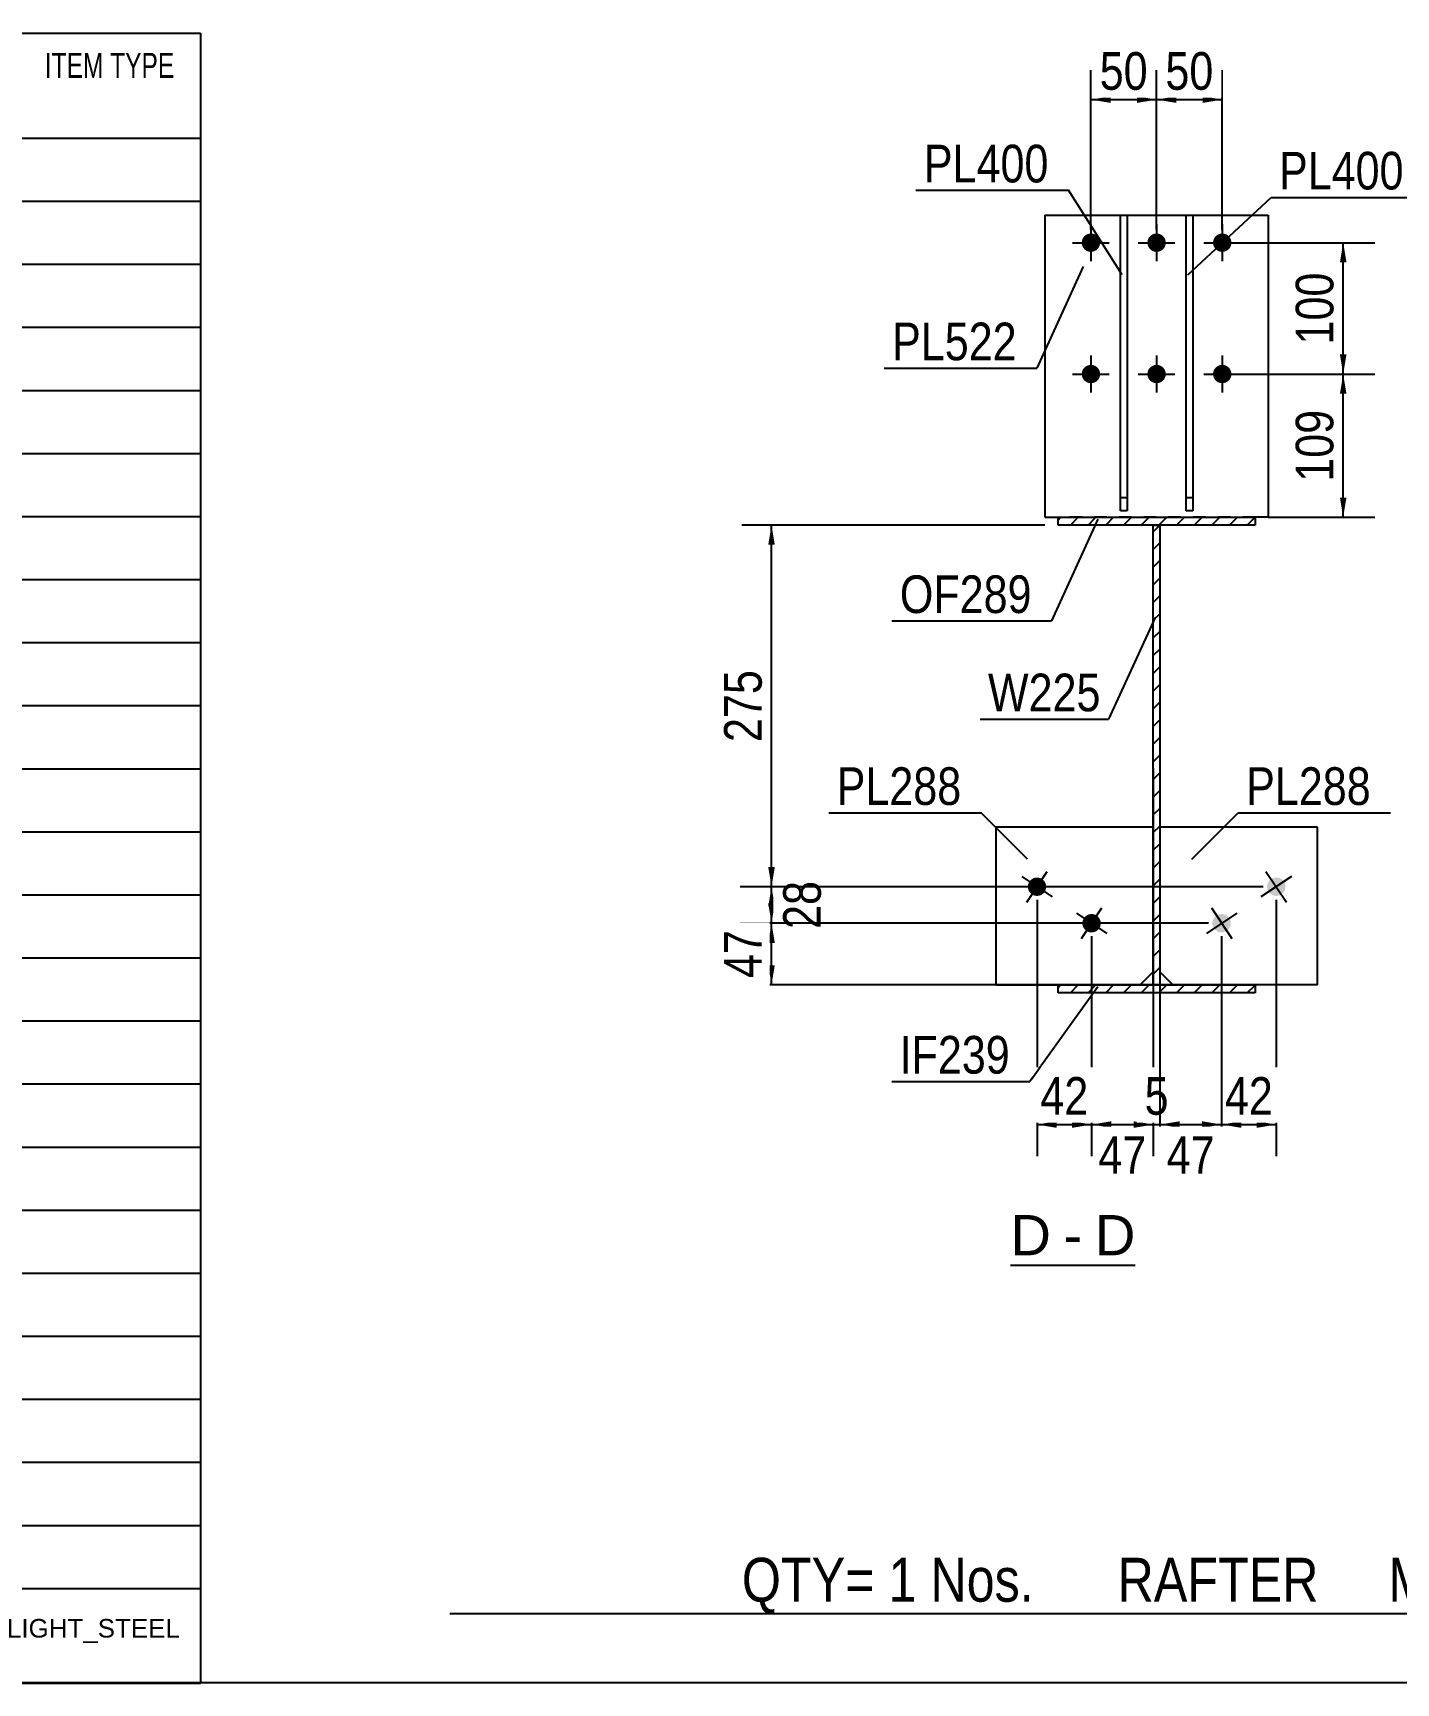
# Model space of a CAD drawing. Header units: millimetres. Extents: x -25 to 377, y -192 to 85.
# Drawn here: x 119.4 to 223.1, y -192.4 to -66.8 of the extents above; entities that cross this region are included whole.
import ezdxf

# ---------------------------------------------------------------- set-up
doc = ezdxf.new("R2010")
doc.units = ezdxf.units.MM
doc.linetypes.add('DXK_LINE_DOT1', pattern=[1.8814, 0.9407, -0.9407])
doc.styles.add('Arial', font='ARIAL.TTF', dxfattribs={"height": 0.2})
doc.styles.add('Arial Narrow', font='ARIALN.TTF', dxfattribs={"height": 0.2})

# ---------------------------------------------------------------- blocks, each defined once
blk = doc.blocks.new('Unknown-627304324-1201')
at = {"color": 5, "linetype": 'Continuous'}
blk.add_line((-22.78, -192.4), (377.22, -192.4), dxfattribs=at)
blk = doc.blocks.new('Unknown-627304324-12 - 1220')
at = {"color": 7, "linetype": 'Continuous'}
blk.add_line((193.78, -160.62), (203.29, -160.62), dxfattribs=at)
at = {"color": 0, "linetype": 'Continuous'}
for points in [[(196.87, -159.87), (196.87, -156.67), (193.78, -156.67), (193.78, -159.87)], [(199.25, -159.87), (199.25, -156.67), (197.83, -156.67), (197.83, -159.87)], [(203.29, -159.87), (203.29, -156.67), (200.21, -156.67), (200.21, -159.87)]]:
    blk.add_wipeout(points, dxfattribs=at)
at = {"color": 96, "linetype": 'Continuous', "style": 'Arial'}
for s, p in [('D', (193.78, -159.87)), ('D', (200.21, -159.87)), ('-', (197.83, -159.87))]:
    blk.add_text(s, height=3.06, dxfattribs=at).set_placement(p)
blk = doc.blocks.new('Part-627304324-1245 - 1220')
at = {"linetype": 'Continuous'}
h = blk.add_hatch(dxfattribs=at)
h.set_pattern_fill('', scale=0.3, style=0, pattern_type=0)
h.set_pattern_definition([(45, (212.41295, -139.2939), (-0.67352, 0.67352), [])])
h.paths.add_polyline_path([(212.41, -139.89), (212.41, -139.29), (197.41, -139.29), (197.41, -139.89)])
at = {"color": 2, "linetype": 'Continuous'}
for p, q in [((197.41, -139.89), (197.41, -139.29)), ((197.41, -139.29), (212.41, -139.29)), ((212.41, -139.29), (212.41, -139.89)), ((212.41, -139.89), (197.41, -139.89))]:
    blk.add_line(p, q, dxfattribs=at)
blk = doc.blocks.new('Part-627304324-1325 - 1220')
at = {"linetype": 'Continuous'}
h = blk.add_hatch(dxfattribs=at)
h.set_pattern_fill('', scale=0.3, style=0, pattern_type=0)
h.set_pattern_definition([(45, (212.41295, -103.6939), (-0.67352, 0.67352), [])])
h.paths.add_polyline_path([(212.41, -104.29), (212.41, -103.69), (197.41, -103.69), (197.41, -104.29)])
at = {"color": 2, "linetype": 'Continuous'}
for p, q in [((197.41, -104.29), (197.41, -103.69)), ((197.41, -103.69), (212.41, -103.69)), ((212.41, -103.69), (212.41, -104.29)), ((212.41, -104.29), (197.41, -104.29))]:
    blk.add_line(p, q, dxfattribs=at)
blk = doc.blocks.new('Bolt-627304324-1331 - 1220')
at = {"linetype": 'Continuous'}
for points in [[(196.19, -131.23, -1), (195.42, -132.4, -1)], [(200.35, -134.01, -1), (199.57, -135.18, -1)]]:
    blk.add_hatch(color=3, dxfattribs=at).paths.add_polyline_path(points)
at = {"color": 3, "linetype": 'Continuous'}
for p, q in [((194.64, -131.04), (196.97, -132.59)), ((195.03, -132.98), (196.58, -130.65)), ((198.8, -133.82), (201.13, -135.37)), ((199.19, -135.76), (200.74, -133.43))]:
    blk.add_line(p, q, dxfattribs=at)
blk = doc.blocks.new('Bolt-627304324-1332 - 1220')
at = {"linetype": 'Continuous'}
for points in [[(214.41, -132.4, -1), (213.63, -131.23, -1)], [(210.25, -135.18, -1), (209.47, -134.01, -1)]]:
    blk.add_hatch(color=3, dxfattribs=at).paths.add_polyline_path(points)
at = {"color": 3, "linetype": 'Continuous'}
for p, q in [((215.18, -131.04), (212.86, -132.59)), ((213.24, -130.65), (214.8, -132.98)), ((211.03, -133.82), (208.7, -135.37)), ((209.09, -133.43), (210.64, -135.76))]:
    blk.add_line(p, q, dxfattribs=at)
blk = doc.blocks.new('Bolt-627304324-1333 - 1220')
at = {"linetype": 'Continuous'}
for points in [[(200.61, -82.79, -1), (199.21, -82.79, -1)], [(205.61, -82.79, -1), (204.21, -82.79, -1)], [(210.61, -82.79, -1), (209.21, -82.79, -1)], [(200.61, -92.79, -1), (199.21, -92.79, -1)], [(205.61, -92.79, -1), (204.21, -92.79, -1)], [(210.61, -92.79, -1), (209.21, -92.79, -1)]]:
    blk.add_hatch(color=3, dxfattribs=at).paths.add_polyline_path(points)
at = {"color": 3, "linetype": 'Continuous'}
for p, q in [((199.91, -81.39), (199.91, -84.19)), ((204.91, -81.39), (204.91, -84.19)), ((209.91, -81.39), (209.91, -84.19)), ((198.51, -82.79), (201.31, -82.79)), ((203.51, -82.79), (206.31, -82.79)), ((208.51, -82.79), (211.31, -82.79)), ((199.91, -91.39), (199.91, -94.19)), ((204.91, -91.39), (204.91, -94.19)), ((209.91, -91.39), (209.91, -94.19)), ((198.51, -92.79), (201.31, -92.79)), ((203.51, -92.79), (206.31, -92.79)), ((208.51, -92.79), (211.31, -92.79))]:
    blk.add_line(p, q, dxfattribs=at)
blk = doc.blocks.new('Part-627304324-1363 - 1220')
at = {"linetype": 'Continuous'}
h = blk.add_hatch(dxfattribs=at)
h.set_pattern_fill('', scale=0.3, style=0, pattern_type=0)
h.set_pattern_definition([(45, (205.16295, -104.2939), (-0.67352, 0.67352), [])])
h.paths.add_polyline_path([(205.16, -139.29), (205.16, -104.29), (204.66, -104.29), (204.66, -139.29)])
at = {"color": 2, "linetype": 'Continuous'}
for p, q in [((204.66, -139.29), (204.66, -104.29)), ((204.66, -104.29), (205.16, -104.29)), ((205.16, -104.29), (205.16, -139.29)), ((205.16, -139.29), (204.66, -139.29))]:
    blk.add_line(p, q, dxfattribs=at)
blk = doc.blocks.new('Part-627304324-1393 - 1220')
at = {"color": 2, "linetype": 'Continuous'}
for p, q in [((202.16, -103.19), (202.16, -80.69)), ((202.16, -80.69), (202.66, -80.69)), ((202.66, -80.69), (202.66, -103.19)), ((202.66, -103.19), (202.16, -103.19))]:
    blk.add_line(p, q, dxfattribs=at)
at = {"color": 7, "linetype": 'DXK_LINE_DOT1'}
blk.add_line((202.16, -102.19), (202.66, -102.19), dxfattribs=at)
blk = doc.blocks.new('Part-627304324-1429 - 1220')
at = {"color": 2, "linetype": 'Continuous'}
for p, q in [((204.66, -127.29), (192.66, -127.29)), ((192.66, -127.29), (192.66, -139.29)), ((192.66, -139.29), (197.41, -139.29)), ((203.66, -139.29), (204.66, -138.29))]:
    blk.add_line(p, q, dxfattribs=at)
at = {"color": 7, "linetype": 'DXK_LINE_DOT1'}
for p, q in [((204.66, -138.29), (204.66, -127.29)), ((197.41, -139.29), (203.66, -139.29))]:
    blk.add_line(p, q, dxfattribs=at)
blk = doc.blocks.new('Part-627304324-1434 - 1220')
at = {"color": 2, "linetype": 'Continuous'}
for p, q in [((217.16, -127.29), (205.16, -127.29)), ((217.16, -139.29), (217.16, -127.29)), ((206.16, -139.29), (205.16, -138.29)), ((217.16, -139.29), (212.41, -139.29))]:
    blk.add_line(p, q, dxfattribs=at)
at = {"color": 7, "linetype": 'DXK_LINE_DOT1'}
for p, q in [((205.16, -127.29), (205.16, -138.29)), ((212.41, -139.29), (206.16, -139.29))]:
    blk.add_line(p, q, dxfattribs=at)
blk = doc.blocks.new('Part-627304324-1439 - 1220')
at = {"color": 2, "linetype": 'Continuous'}
for p, q in [((207.16, -103.19), (207.16, -80.69)), ((207.16, -80.69), (207.66, -80.69)), ((207.66, -80.69), (207.66, -103.19)), ((207.66, -103.19), (207.16, -103.19))]:
    blk.add_line(p, q, dxfattribs=at)
at = {"color": 7, "linetype": 'DXK_LINE_DOT1'}
blk.add_line((207.16, -102.19), (207.66, -102.19), dxfattribs=at)
blk = doc.blocks.new('Part-627304324-1444 - 1220')
at = {"color": 2, "linetype": 'Continuous'}
for p, q in [((196.41, -80.69), (196.41, -103.69)), ((196.41, -80.69), (213.41, -80.69)), ((213.41, -80.69), (213.41, -103.69)), ((196.41, -103.69), (197.41, -103.69)), ((213.41, -103.69), (212.41, -103.69))]:
    blk.add_line(p, q, dxfattribs=at)
at = {"color": 7, "linetype": 'DXK_LINE_DOT1'}
blk.add_line((212.41, -103.69), (197.41, -103.69), dxfattribs=at)
blk = doc.blocks.new('StraightDimension-627304324-12389 - 1220')
at = {"linetype": 'Continuous'}
for points in [[(175.34, -133.32), (175.59, -131.82), (175.84, -133.32)], [(175.84, -133.09), (175.59, -134.59), (175.34, -133.09)]]:
    blk.add_hatch(color=7, dxfattribs=at).paths.add_polyline_path(points)
at = {"color": 7, "linetype": 'Continuous'}
for p, q in [((213.02, -131.82), (173.19, -131.82)), ((175.59, -134.59), (175.59, -131.82)), ((208.86, -134.59), (173.19, -134.59))]:
    blk.add_line(p, q, dxfattribs=at)
at = {"color": 0}
blk.add_wipeout([(179.94, -130.78), (175.74, -130.78), (175.74, -135.63), (179.94, -135.63)], dxfattribs=at)
at = {"color": 3, "style": 'Arial Narrow'}
blk.add_text('28', height=2.863, rotation=90.0002, dxfattribs=at).set_placement((179.34, -135.03))
blk = doc.blocks.new('StraightDimension-627304324-1523 - 1220')
at = {"linetype": 'Continuous'}
for points in [[(201.46, -150.17), (199.96, -149.92), (201.46, -149.67)], [(203.16, -149.67), (204.66, -149.92), (203.16, -150.17)]]:
    blk.add_hatch(color=7, dxfattribs=at).paths.add_polyline_path(points)
at = {"color": 7, "linetype": 'Continuous'}
for p, q in [((204.66, -122.79), (204.66, -152.17)), ((199.96, -135.59), (199.96, -152.17)), ((199.96, -149.92), (204.66, -149.92))]:
    blk.add_line(p, q, dxfattribs=at)
at = {"color": 0}
blk.add_wipeout([(204.74, -154.27), (204.74, -150.07), (199.88, -150.07), (199.88, -154.27)], dxfattribs=at)
at = {"color": 3, "style": 'Arial Narrow'}
blk.add_text('47', height=2.863, dxfattribs=at).set_placement((200.48, -153.67))
blk = doc.blocks.new('StraightDimension-627304324-1585 - 1220')
at = {"linetype": 'Continuous'}
for points in [[(218.87, -94.29), (219.12, -92.79), (219.37, -94.29)], [(219.37, -102.19), (219.12, -103.69), (218.87, -102.19)]]:
    blk.add_hatch(color=7, dxfattribs=at).paths.add_polyline_path(points)
at = {"color": 7, "linetype": 'Continuous'}
for p, q in [((210.91, -92.79), (221.52, -92.79)), ((219.12, -103.69), (219.12, -92.79)), ((213.41, -103.69), (221.52, -103.69))]:
    blk.add_line(p, q, dxfattribs=at)
at = {"color": 0}
blk.add_wipeout([(218.97, -94.9), (214.77, -94.9), (214.77, -101.59), (218.97, -101.59)], dxfattribs=at)
at = {"color": 3, "style": 'Arial Narrow'}
blk.add_text('109', height=2.863, rotation=90.0002, dxfattribs=at).set_placement((218.37, -100.99))
blk = doc.blocks.new('StraightDimension-627304324-1512 - 1220')
at = {"linetype": 'Continuous'}
for points in [[(203.16, -149.67), (204.66, -149.92), (203.16, -150.17)], [(206.66, -150.17), (205.16, -149.92), (206.66, -149.67)]]:
    blk.add_hatch(color=7, dxfattribs=at).paths.add_polyline_path(points)
at = {"color": 7, "linetype": 'Continuous'}
for p, q in [((204.66, -122.79), (204.66, -152.32)), ((205.16, -122.79), (205.16, -152.32)), ((204.66, -149.92), (205.16, -149.92))]:
    blk.add_line(p, q, dxfattribs=at)
at = {"color": 0}
blk.add_wipeout([(206.43, -149.77), (206.43, -145.57), (203.4, -145.57), (203.4, -149.77)], dxfattribs=at)
at = {"color": 3, "style": 'Arial Narrow'}
blk.add_text('5', height=2.86, dxfattribs=at).set_placement((204, -149.17))
blk = doc.blocks.new('StraightDimension-627304324-1533 - 1220')
at = {"linetype": 'Continuous'}
for points in [[(197.31, -150.17), (195.81, -149.92), (197.31, -149.67)], [(198.46, -149.67), (199.96, -149.92), (198.46, -150.17)]]:
    blk.add_hatch(color=7, dxfattribs=at).paths.add_polyline_path(points)
at = {"color": 7, "linetype": 'Continuous'}
for p, q in [((195.81, -132.82), (195.81, -152.32)), ((199.96, -135.59), (199.96, -152.32)), ((195.81, -149.92), (199.96, -149.92))]:
    blk.add_line(p, q, dxfattribs=at)
at = {"color": 0}
blk.add_wipeout([(200.31, -149.77), (200.31, -145.57), (195.46, -145.57), (195.46, -149.77)], dxfattribs=at)
at = {"color": 3, "style": 'Arial Narrow'}
blk.add_text('42', height=2.863, dxfattribs=at).set_placement((196.06, -149.17))
blk = doc.blocks.new('StraightDimension-627304324-1543 - 1220')
at = {"linetype": 'Continuous'}
for points in [[(211.36, -150.17), (209.86, -149.92), (211.36, -149.67)], [(212.52, -149.67), (214.02, -149.92), (212.52, -150.17)]]:
    blk.add_hatch(color=7, dxfattribs=at).paths.add_polyline_path(points)
at = {"color": 7, "linetype": 'Continuous'}
for p, q in [((214.02, -132.82), (214.02, -152.32)), ((209.86, -135.59), (209.86, -152.32)), ((209.86, -149.92), (214.02, -149.92))]:
    blk.add_line(p, q, dxfattribs=at)
at = {"color": 0}
blk.add_wipeout([(214.37, -149.77), (214.37, -145.57), (209.51, -145.57), (209.51, -149.77)], dxfattribs=at)
at = {"color": 3, "style": 'Arial Narrow'}
blk.add_text('42', height=2.863, dxfattribs=at).set_placement((210.11, -149.17))
blk = doc.blocks.new('StraightDimension-627304324-1553 - 1220')
at = {"linetype": 'Continuous'}
for points in [[(206.66, -150.17), (205.16, -149.92), (206.66, -149.67)], [(208.36, -149.67), (209.86, -149.92), (208.36, -150.17)]]:
    blk.add_hatch(color=7, dxfattribs=at).paths.add_polyline_path(points)
at = {"color": 7, "linetype": 'Continuous'}
for p, q in [((205.16, -122.79), (205.16, -152.17)), ((209.86, -135.59), (209.86, -152.17)), ((205.16, -149.92), (209.86, -149.92))]:
    blk.add_line(p, q, dxfattribs=at)
at = {"color": 0}
blk.add_wipeout([(209.94, -154.27), (209.94, -150.07), (205.08, -150.07), (205.08, -154.27)], dxfattribs=at)
at = {"color": 3, "style": 'Arial Narrow'}
blk.add_text('47', height=2.863, dxfattribs=at).set_placement((205.68, -153.67))
blk = doc.blocks.new('StraightDimension-627304324-1569 - 1220')
at = {"linetype": 'Continuous'}
for points in [[(218.87, -84.29), (219.12, -82.79), (219.37, -84.29)], [(219.37, -91.29), (219.12, -92.79), (218.87, -91.29)]]:
    blk.add_hatch(color=7, dxfattribs=at).paths.add_polyline_path(points)
at = {"color": 7, "linetype": 'Continuous'}
for p, q in [((210.91, -82.79), (221.52, -82.79)), ((219.12, -92.79), (219.12, -82.79)), ((210.91, -92.79), (221.52, -92.79))]:
    blk.add_line(p, q, dxfattribs=at)
at = {"color": 0}
blk.add_wipeout([(218.97, -84.45), (214.77, -84.45), (214.77, -91.14), (218.97, -91.14)], dxfattribs=at)
at = {"color": 3, "style": 'Arial Narrow'}
blk.add_text('100', height=2.863, rotation=90.0002, dxfattribs=at).set_placement((218.37, -90.54))
blk = doc.blocks.new('StraightDimension-627304324-12388 - 1220')
at = {"linetype": 'Continuous'}
for points in [[(175.34, -105.79), (175.59, -104.29), (175.84, -105.79)], [(175.84, -130.32), (175.59, -131.82), (175.34, -130.32)]]:
    blk.add_hatch(color=7, dxfattribs=at).paths.add_polyline_path(points)
at = {"color": 7, "linetype": 'Continuous'}
for p, q in [((196.41, -104.29), (173.34, -104.29)), ((175.59, -131.82), (175.59, -104.29)), ((213.02, -131.82), (173.34, -131.82))]:
    blk.add_line(p, q, dxfattribs=at)
at = {"color": 0}
blk.add_wipeout([(175.44, -114.71), (171.24, -114.71), (171.24, -121.4), (175.44, -121.4)], dxfattribs=at)
at = {"color": 3, "style": 'Arial Narrow'}
blk.add_text('275', height=2.863, rotation=90.0002, dxfattribs=at).set_placement((174.84, -120.8))
blk = doc.blocks.new('StraightDimension-627304324-12390 - 1220')
at = {"linetype": 'Continuous'}
for points in [[(175.34, -136.09), (175.59, -134.59), (175.84, -136.09)], [(175.84, -137.79), (175.59, -139.29), (175.34, -137.79)]]:
    blk.add_hatch(color=7, dxfattribs=at).paths.add_polyline_path(points)
at = {"color": 7, "linetype": 'Continuous'}
for p, q in [((208.86, -134.59), (173.34, -134.59)), ((175.59, -139.29), (175.59, -134.59)), ((216.16, -139.29), (173.34, -139.29))]:
    blk.add_line(p, q, dxfattribs=at)
at = {"color": 0}
blk.add_wipeout([(175.44, -134.52), (171.24, -134.52), (171.24, -139.37), (175.44, -139.37)], dxfattribs=at)
at = {"color": 3, "style": 'Arial Narrow'}
blk.add_text('47', height=2.863, rotation=90.0002, dxfattribs=at).set_placement((174.84, -138.77))
blk = doc.blocks.new('StraightDimension-627304324-14569 - 1220')
at = {"linetype": 'Continuous'}
for points in [[(201.41, -72.15), (199.91, -71.9), (201.41, -71.65)], [(203.41, -71.65), (204.91, -71.9), (203.41, -72.15)]]:
    blk.add_hatch(color=7, dxfattribs=at).paths.add_polyline_path(points)
at = {"color": 7, "linetype": 'Continuous'}
for p, q in [((199.91, -81.79), (199.91, -69.65)), ((204.91, -81.79), (204.91, -69.65)), ((199.91, -71.9), (204.91, -71.9))]:
    blk.add_line(p, q, dxfattribs=at)
at = {"color": 0}
blk.add_wipeout([(204.84, -71.75), (204.84, -67.55), (199.98, -67.55), (199.98, -71.75)], dxfattribs=at)
at = {"color": 3, "style": 'Arial Narrow'}
blk.add_text('50', height=2.863, dxfattribs=at).set_placement((200.58, -71.15))
blk = doc.blocks.new('StraightDimension-627304324-14571 - 1220')
at = {"linetype": 'Continuous'}
for points in [[(206.41, -72.15), (204.91, -71.9), (206.41, -71.65)], [(208.41, -71.65), (209.91, -71.9), (208.41, -72.15)]]:
    blk.add_hatch(color=7, dxfattribs=at).paths.add_polyline_path(points)
at = {"color": 7, "linetype": 'Continuous'}
for p, q in [((204.91, -81.79), (204.91, -69.65)), ((209.91, -81.79), (209.91, -69.65)), ((204.91, -71.9), (209.91, -71.9))]:
    blk.add_line(p, q, dxfattribs=at)
at = {"color": 0}
blk.add_wipeout([(209.84, -71.75), (209.84, -67.55), (204.98, -67.55), (204.98, -71.75)], dxfattribs=at)
at = {"color": 3, "style": 'Arial Narrow'}
blk.add_text('50', height=2.863, dxfattribs=at).set_placement((205.58, -71.15))
blk = doc.blocks.new('CBS_BOM-627304324-17257')
at = {"color": 7, "linetype": 'Continuous'}
for p, q in [((-22.81, -74.83), (-22.81, -66.83)), ((-22.81, -66.83), (132.11, -66.83)), ((-10.81, -74.83), (-10.81, -66.83)), ((1.38, -74.83), (1.38, -66.83)), ((31.55, -74.83), (31.55, -66.83)), ((42.23, -74.83), (42.23, -66.83)), ((61.54, -74.83), (61.54, -66.83)), ((80.34, -74.83), (80.34, -66.83)), ((91.56, -74.83), (91.56, -66.83)), ((104.34, -74.83), (104.34, -66.83)), ((116.09, -74.83), (116.09, -66.83)), ((132.11, -66.84), (132.11, -74.82)), ((-22.81, -74.83), (132.11, -74.83)), ((-22.81, -79.63), (-22.81, -74.83)), ((-10.81, -79.63), (-10.81, -74.83)), ((1.38, -79.63), (1.38, -74.83)), ((31.55, -79.63), (31.55, -74.83)), ((42.23, -79.63), (42.23, -74.83)), ((61.54, -79.63), (61.54, -74.83)), ((68.81, -79.63), (68.81, -74.83)), ((80.34, -79.63), (80.34, -74.83)), ((91.56, -79.63), (91.56, -74.83)), ((104.34, -79.63), (104.34, -74.83)), ((116.11, -79.63), (116.11, -74.83)), ((132.11, -74.84), (132.11, -79.63)), ((-22.81, -84.43), (-22.81, -79.63)), ((-10.81, -79.63), (132.11, -79.63)), ((-10.81, -84.43), (-10.81, -79.63)), ((1.38, -84.43), (1.38, -79.63)), ((31.55, -84.43), (31.55, -79.63)), ((42.23, -84.43), (42.23, -79.63)), ((61.54, -84.43), (61.54, -79.63)), ((68.81, -84.43), (68.81, -79.63)), ((80.34, -84.43), (80.34, -79.63)), ((91.56, -84.43), (91.56, -79.63)), ((104.34, -84.43), (104.34, -79.63)), ((116.11, -84.43), (116.11, -79.63)), ((132.11, -79.64), (132.11, -84.43)), ((-22.81, -89.23), (-22.81, -84.43)), ((-10.81, -84.43), (132.11, -84.43)), ((-10.81, -89.23), (-10.81, -84.43)), ((1.38, -89.23), (1.38, -84.43)), ((31.55, -89.23), (31.55, -84.43)), ((42.23, -89.23), (42.23, -84.43)), ((61.54, -89.23), (61.54, -84.43)), ((68.81, -89.23), (68.81, -84.43)), ((80.34, -89.23), (80.34, -84.43)), ((91.56, -89.23), (91.56, -84.43)), ((104.34, -89.23), (104.34, -84.43)), ((116.11, -89.23), (116.11, -84.43)), ((132.11, -84.44), (132.11, -89.23)), ((-22.81, -94.03), (-22.81, -89.23)), ((-10.81, -89.23), (132.11, -89.23)), ((-10.81, -94.03), (-10.81, -89.23)), ((1.38, -94.03), (1.38, -89.23)), ((31.55, -94.03), (31.55, -89.23)), ((42.23, -94.03), (42.23, -89.23)), ((61.54, -94.03), (61.54, -89.23)), ((68.81, -94.03), (68.81, -89.23)), ((80.34, -94.03), (80.34, -89.23)), ((91.56, -94.03), (91.56, -89.23)), ((104.34, -94.03), (104.34, -89.23)), ((116.11, -94.03), (116.11, -89.23)), ((132.11, -89.24), (132.11, -94.03)), ((-22.81, -98.83), (-22.81, -94.03)), ((-10.81, -94.03), (132.11, -94.03)), ((-10.81, -98.83), (-10.81, -94.03)), ((1.38, -98.83), (1.38, -94.03)), ((31.55, -98.83), (31.55, -94.03)), ((42.23, -98.83), (42.23, -94.03)), ((61.54, -98.83), (61.54, -94.03)), ((68.81, -98.83), (68.81, -94.03)), ((80.34, -98.83), (80.34, -94.03)), ((91.56, -98.83), (91.56, -94.03)), ((104.34, -98.83), (104.34, -94.03)), ((116.11, -98.83), (116.11, -94.03)), ((132.11, -94.04), (132.11, -98.83)), ((-22.81, -103.63), (-22.81, -98.83)), ((-10.81, -98.83), (132.11, -98.83)), ((-10.81, -103.63), (-10.81, -98.83)), ((1.38, -103.63), (1.38, -98.83)), ((31.55, -103.63), (31.55, -98.83)), ((42.23, -103.63), (42.23, -98.83)), ((61.54, -103.63), (61.54, -98.83)), ((68.81, -103.63), (68.81, -98.83)), ((80.34, -103.63), (80.34, -98.83)), ((91.56, -103.63), (91.56, -98.83)), ((104.34, -103.63), (104.34, -98.83)), ((116.11, -103.63), (116.11, -98.83)), ((132.11, -98.84), (132.11, -103.63)), ((-22.81, -108.43), (-22.81, -103.63)), ((-10.81, -103.63), (132.11, -103.63)), ((-10.81, -108.43), (-10.81, -103.63)), ((1.38, -108.43), (1.38, -103.63)), ((31.55, -108.43), (31.55, -103.63)), ((42.23, -108.43), (42.23, -103.63)), ((61.54, -108.43), (61.54, -103.63)), ((68.81, -108.43), (68.81, -103.63)), ((80.34, -108.43), (80.34, -103.63)), ((91.56, -108.43), (91.56, -103.63)), ((104.34, -108.43), (104.34, -103.63)), ((116.11, -108.43), (116.11, -103.63)), ((132.11, -103.64), (132.11, -108.43)), ((-22.81, -113.23), (-22.81, -108.43)), ((-10.81, -108.43), (132.11, -108.43)), ((-10.81, -113.23), (-10.81, -108.43)), ((1.38, -113.23), (1.38, -108.43)), ((31.55, -113.23), (31.55, -108.43)), ((42.23, -113.23), (42.23, -108.43)), ((61.54, -113.23), (61.54, -108.43)), ((68.81, -113.23), (68.81, -108.43)), ((80.34, -113.23), (80.34, -108.43)), ((91.56, -113.23), (91.56, -108.43)), ((104.34, -113.23), (104.34, -108.43)), ((116.11, -113.23), (116.11, -108.43)), ((132.11, -108.44), (132.11, -113.23)), ((-22.81, -118.03), (-22.81, -113.23)), ((-10.81, -113.23), (132.11, -113.23)), ((-10.81, -118.03), (-10.81, -113.23)), ((1.38, -118.03), (1.38, -113.23)), ((31.55, -118.03), (31.55, -113.23)), ((42.23, -118.03), (42.23, -113.23)), ((61.54, -118.03), (61.54, -113.23)), ((68.81, -118.03), (68.81, -113.23)), ((80.34, -118.03), (80.34, -113.23)), ((91.56, -118.03), (91.56, -113.23)), ((104.34, -118.03), (104.34, -113.23)), ((116.11, -118.03), (116.11, -113.23)), ((132.11, -113.24), (132.11, -118.03)), ((-22.81, -122.83), (-22.81, -118.03)), ((-10.81, -118.03), (132.11, -118.03)), ((-10.81, -122.83), (-10.81, -118.03)), ((1.38, -122.83), (1.38, -118.03)), ((31.55, -122.83), (31.55, -118.03)), ((42.23, -122.83), (42.23, -118.03)), ((61.54, -122.83), (61.54, -118.03)), ((68.81, -122.83), (68.81, -118.03)), ((80.34, -122.83), (80.34, -118.03)), ((91.56, -122.83), (91.56, -118.03)), ((104.34, -122.83), (104.34, -118.03)), ((116.11, -122.83), (116.11, -118.03)), ((132.11, -118.04), (132.11, -122.83)), ((-22.81, -127.63), (-22.81, -122.83)), ((-10.81, -122.83), (132.11, -122.83)), ((-10.81, -127.63), (-10.81, -122.83)), ((1.38, -127.63), (1.38, -122.83)), ((31.55, -127.63), (31.55, -122.83)), ((42.23, -127.63), (42.23, -122.83)), ((61.54, -127.63), (61.54, -122.83)), ((68.81, -127.63), (68.81, -122.83)), ((80.34, -127.63), (80.34, -122.83)), ((91.56, -127.63), (91.56, -122.83)), ((104.34, -127.63), (104.34, -122.83)), ((116.11, -127.63), (116.11, -122.83)), ((132.11, -122.84), (132.11, -127.63)), ((-22.81, -132.43), (-22.81, -127.63)), ((-10.81, -127.63), (132.11, -127.63)), ((-10.81, -132.43), (-10.81, -127.63)), ((1.38, -132.43), (1.38, -127.63)), ((31.55, -132.43), (31.55, -127.63)), ((42.23, -132.43), (42.23, -127.63)), ((61.54, -132.43), (61.54, -127.63)), ((68.81, -132.43), (68.81, -127.63)), ((80.34, -132.43), (80.34, -127.63)), ((91.56, -132.43), (91.56, -127.63)), ((104.34, -132.43), (104.34, -127.63)), ((116.11, -132.43), (116.11, -127.63)), ((132.11, -127.64), (132.11, -132.43)), ((-22.81, -137.23), (-22.81, -132.43)), ((-10.81, -132.43), (132.11, -132.43)), ((-10.81, -137.23), (-10.81, -132.43)), ((1.38, -137.23), (1.38, -132.43)), ((31.55, -137.23), (31.55, -132.43)), ((42.23, -137.23), (42.23, -132.43)), ((61.54, -137.23), (61.54, -132.43)), ((68.81, -137.23), (68.81, -132.43)), ((80.34, -137.23), (80.34, -132.43)), ((91.56, -137.23), (91.56, -132.43)), ((104.34, -137.23), (104.34, -132.43)), ((116.11, -137.23), (116.11, -132.43)), ((132.11, -132.44), (132.11, -137.23)), ((-22.81, -142.03), (-22.81, -137.23)), ((-10.81, -137.23), (132.11, -137.23)), ((-10.81, -142.03), (-10.81, -137.23)), ((1.38, -142.03), (1.38, -137.23)), ((31.55, -142.03), (31.55, -137.23)), ((42.23, -142.03), (42.23, -137.23)), ((61.54, -142.03), (61.54, -137.23)), ((68.81, -142.03), (68.81, -137.23)), ((80.34, -142.03), (80.34, -137.23)), ((91.56, -142.03), (91.56, -137.23)), ((104.34, -142.03), (104.34, -137.23)), ((116.11, -142.03), (116.11, -137.23)), ((132.11, -137.24), (132.11, -142.03)), ((-22.81, -146.83), (-22.81, -142.03)), ((-10.81, -142.03), (132.11, -142.03)), ((-10.81, -146.83), (-10.81, -142.03)), ((1.38, -146.83), (1.38, -142.03)), ((31.55, -146.83), (31.55, -142.03)), ((42.23, -146.83), (42.23, -142.03)), ((61.54, -146.83), (61.54, -142.03)), ((68.81, -146.83), (68.81, -142.03)), ((80.34, -146.83), (80.34, -142.03)), ((91.56, -146.83), (91.56, -142.03)), ((104.34, -146.83), (104.34, -142.03)), ((116.11, -146.83), (116.11, -142.03)), ((132.11, -142.04), (132.11, -146.83)), ((-22.81, -151.63), (-22.81, -146.83)), ((-10.81, -146.83), (132.11, -146.83)), ((-10.81, -151.63), (-10.81, -146.83)), ((1.38, -151.63), (1.38, -146.83)), ((31.55, -151.63), (31.55, -146.83)), ((42.23, -151.63), (42.23, -146.83)), ((61.54, -151.63), (61.54, -146.83)), ((68.81, -151.63), (68.81, -146.83)), ((80.34, -151.63), (80.34, -146.83)), ((91.56, -151.63), (91.56, -146.83)), ((104.34, -151.63), (104.34, -146.83)), ((116.11, -151.63), (116.11, -146.83)), ((132.11, -146.84), (132.11, -151.63)), ((-22.81, -156.43), (-22.81, -151.63)), ((-10.81, -151.63), (132.11, -151.63)), ((-10.81, -156.43), (-10.81, -151.63)), ((1.38, -156.43), (1.38, -151.63)), ((31.55, -156.43), (31.55, -151.63)), ((42.23, -156.43), (42.23, -151.63)), ((61.54, -156.43), (61.54, -151.63)), ((68.81, -156.43), (68.81, -151.63)), ((80.34, -156.43), (80.34, -151.63)), ((91.56, -156.43), (91.56, -151.63)), ((104.34, -156.43), (104.34, -151.63)), ((116.11, -156.43), (116.11, -151.63)), ((132.11, -151.64), (132.11, -156.43)), ((-22.81, -161.23), (-22.81, -156.43)), ((-10.81, -156.43), (132.11, -156.43)), ((-10.81, -161.23), (-10.81, -156.43)), ((1.38, -161.23), (1.38, -156.43)), ((31.55, -161.23), (31.55, -156.43)), ((42.23, -161.23), (42.23, -156.43)), ((61.54, -161.23), (61.54, -156.43)), ((68.81, -161.23), (68.81, -156.43)), ((80.34, -161.23), (80.34, -156.43)), ((91.56, -161.23), (91.56, -156.43)), ((104.34, -161.23), (104.34, -156.43)), ((116.11, -161.23), (116.11, -156.43)), ((132.11, -156.44), (132.11, -161.23)), ((-22.81, -166.03), (-22.81, -161.23)), ((-10.81, -161.23), (132.11, -161.23)), ((-10.81, -166.03), (-10.81, -161.23)), ((1.38, -166.03), (1.38, -161.23)), ((31.55, -166.03), (31.55, -161.23)), ((42.23, -166.03), (42.23, -161.23)), ((61.54, -166.03), (61.54, -161.23)), ((68.81, -166.03), (68.81, -161.23)), ((80.34, -166.03), (80.34, -161.23)), ((91.56, -166.03), (91.56, -161.23)), ((104.34, -166.03), (104.34, -161.23)), ((116.11, -166.03), (116.11, -161.23)), ((132.11, -161.24), (132.11, -166.03)), ((-22.81, -170.83), (-22.81, -166.03)), ((-10.81, -166.03), (132.11, -166.03)), ((-10.81, -170.83), (-10.81, -166.03)), ((1.38, -170.83), (1.38, -166.03)), ((31.55, -170.83), (31.55, -166.03)), ((42.23, -170.83), (42.23, -166.03)), ((61.54, -170.83), (61.54, -166.03)), ((68.81, -170.83), (68.81, -166.03)), ((80.34, -170.83), (80.34, -166.03)), ((91.56, -170.83), (91.56, -166.03)), ((104.34, -170.83), (104.34, -166.03)), ((116.11, -170.83), (116.11, -166.03)), ((132.11, -166.04), (132.11, -170.83)), ((-22.81, -175.63), (-22.81, -170.83)), ((-10.81, -170.83), (132.11, -170.83)), ((-10.81, -175.63), (-10.81, -170.83)), ((1.38, -175.63), (1.38, -170.83)), ((31.55, -175.63), (31.55, -170.83)), ((42.23, -175.63), (42.23, -170.83)), ((61.54, -175.63), (61.54, -170.83)), ((68.81, -175.63), (68.81, -170.83)), ((80.34, -175.63), (80.34, -170.83)), ((91.56, -175.63), (91.56, -170.83)), ((104.34, -175.63), (104.34, -170.83)), ((116.11, -175.63), (116.11, -170.83)), ((132.11, -170.84), (132.11, -175.63)), ((-22.81, -180.43), (-22.81, -175.63)), ((-10.81, -175.63), (132.11, -175.63)), ((-10.81, -180.43), (-10.81, -175.63)), ((1.38, -180.43), (1.38, -175.63)), ((31.55, -180.43), (31.55, -175.63)), ((42.23, -180.43), (42.23, -175.63)), ((61.54, -180.43), (61.54, -175.63)), ((68.81, -180.43), (68.81, -175.63)), ((80.34, -180.43), (80.34, -175.63)), ((91.56, -180.43), (91.56, -175.63)), ((104.34, -180.43), (104.34, -175.63)), ((116.11, -180.43), (116.11, -175.63)), ((132.11, -175.64), (132.11, -180.43)), ((-22.81, -185.23), (-22.81, -180.43)), ((-10.81, -180.43), (132.11, -180.43)), ((-10.81, -185.23), (-10.81, -180.43)), ((1.38, -185.23), (1.38, -180.43)), ((31.55, -185.23), (31.55, -180.43)), ((42.23, -185.23), (42.23, -180.43)), ((61.54, -185.23), (61.54, -180.43)), ((68.81, -185.23), (68.81, -180.43)), ((80.34, -185.23), (80.34, -180.43)), ((91.56, -185.23), (91.56, -180.43)), ((104.34, -185.23), (104.34, -180.43)), ((116.11, -185.23), (116.11, -180.43)), ((132.11, -180.44), (132.11, -185.23)), ((-22.81, -192.43), (-22.81, -185.25)), ((-10.81, -185.23), (132.11, -185.23)), ((91.56, -192.43), (91.56, -185.25)), ((104.34, -192.43), (104.34, -185.25)), ((116.15, -192.43), (116.15, -185.25)), ((132.11, -185.23), (132.11, -192.43)), ((-22.81, -192.43), (132.11, -192.43))]:
    blk.add_line(p, q, dxfattribs=at)
at = {"color": 3, "linetype": 'Continuous', "style": 'Arial'}
for s, height, width, p in [('ASSEMBLY', 1.91, 0.7, (-22.13, -70.25)), ('ITEM', 1.91, 0.8, (-7.48, -70.25)), ('UNIT WT.', 1.91, 0.7, (70.23, -70.33)), ('WT./ITEM', 1.91, 0.7, (81.53, -70.33)), ('TOTAL WT.', 1.91, 0.7, (93.46, -70.33)), ('GRAND', 1.91, 0.8, (106.62, -70.17)), ('ITEM TYPE', 1.91, 0.7, (120.25, -70.25)), ('DESCRIPTION', 1.9102, 0.8, (3.71, -71.76)), ('LENGTH', 1.91, 0.7, (32.65, -71.76)), ('MATERIAL', 1.91, 0.8, (46.67, -71.81)), ('QTY.', 1.91, 0.8, (63.07, -71.73)), ('MARK', 1.91, 0.8, (-19.81, -73.39)), ('NO.', 1.91, 0.8, (-6.62, -73.39)), ('IN Kgs', 1.91, 0.8, (70.81, -73.47)), ('IN Kgs', 1.91, 0.8, (82.57, -73.47)), ('IN Kgs', 1.91, 0.8, (94.36, -73.47)), ('TOTAL WT.', 1.91, 0.7, (105.36, -73.51))]:
    blk.add_text(s, height=height, dxfattribs=dict(at, width=width)).set_placement(p)
at = {"color": 7, "linetype": 'Continuous', "style": 'Arial'}
for s, width, p in [('IF239', 0.8, (-10.35, -78.19)), ('5205', 0.85, (35.26, -78.19)), ('S355JR', 0.8, (47.91, -78.19)), ('IF293', 0.8, (-10.35, -82.99)), ('4416', 0.85, (35.26, -82.99)), ('S355JR', 0.8, (47.91, -82.99)), ('OF252', 0.8, (-10.35, -87.79)), ('5538', 0.85, (35.26, -87.79)), ('S355JR', 0.8, (47.91, -87.79)), ('OF289', 0.8, (-10.35, -92.59)), ('5300', 0.85, (35.26, -92.59)), ('S355JR', 0.8, (47.91, -92.59)), ('PL148', 0.8, (-10.35, -97.39)), ('150', 0.85, (36.52, -97.39)), ('S355JR', 0.8, (47.91, -97.39)), ('PL154', 0.8, (-10.35, -102.19)), ('150', 0.85, (36.52, -102.19)), ('S355JR', 0.8, (47.91, -102.19)), ('PL165', 0.8, (-10.35, -106.99)), ('230', 0.85, (36.52, -106.99)), ('S355JR', 0.8, (47.91, -106.99)), ('PL172', 0.8, (-10.35, -111.79)), ('639', 0.85, (36.52, -111.79)), ('S355JR', 0.8, (47.91, -111.79)), ('PL189', 0.8, (-10.35, -116.59)), ('1140', 0.85, (35.26, -116.59)), ('S355JR', 0.8, (47.91, -116.59)), ('PL226', 0.8, (-10.35, -121.39)), ('206', 0.85, (36.52, -121.39)), ('S355JR', 0.8, (47.91, -121.39)), ('PL276', 0.8, (-10.35, -126.19)), ('467', 0.85, (36.52, -126.19)), ('S355JR', 0.8, (47.91, -126.19)), ('PL288', 0.8, (-10.35, -130.99)), ('120', 0.85, (36.52, -130.99)), ('S355JR', 0.8, (47.91, -130.99)), ('PL388', 0.8, (-10.35, -135.79)), ('550', 0.85, (36.52, -135.79)), ('S355JR', 0.8, (47.91, -135.79)), ('PL400', 0.8, (-10.35, -140.59)), ('225', 0.85, (36.52, -140.59)), ('S355JR', 0.8, (47.91, -140.59)), ('PL408', 0.8, (-10.35, -145.39)), ('120', 0.85, (36.52, -145.39)), ('S355JR', 0.8, (47.91, -145.39)), ('PL415', 0.8, (-10.35, -150.19)), ('120', 0.85, (36.52, -150.19)), ('S355JR', 0.8, (47.91, -150.19)), ('PL426', 0.8, (-10.35, -154.99)), ('180', 0.85, (36.52, -154.99)), ('S355JR', 0.8, (47.91, -154.99)), ('PL489', 0.8, (-10.35, -159.79)), ('190', 0.85, (36.52, -159.79)), ('S355JR', 0.8, (47.91, -159.79)), ('PL507', 0.8, (-10.35, -164.59)), ('430', 0.85, (36.52, -164.59)), ('S355JR', 0.8, (47.91, -164.59)), ('PL522', 0.8, (-10.35, -169.39)), ('230', 0.85, (36.52, -169.39)), ('S355JR', 0.8, (47.91, -169.39)), ('W225', 0.8, (-10.35, -174.19)), ('5000', 0.85, (35.26, -174.19)), ('S355JR', 0.8, (47.91, -174.19)), ('W228', 0.8, (-10.35, -178.99)), ('4701', 0.85, (35.26, -178.99)), ('S355JR', 0.8, (47.91, -178.99)), ('W268', 0.8, (-10.35, -183.79)), ('1002', 0.85, (35.26, -183.79)), ('S355JR', 0.8, (47.91, -183.79))]:
    blk.add_text(s, height=1.91, dxfattribs=dict(at, width=width)).set_placement(p)
for s, height, p in [('PL6*150', 1.91, (2.64, -78.19)), ('1', 1.91, (64.63, -78.19)), ('7.85', 1.91, (74.1, -78.19)), ('34.85', 1.91, (84.36, -78.19)), ('34.85', 1.91, (97.08, -78.19)), ('PL12*150', 1.91, (2.64, -82.99)), ('1', 1.91, (64.63, -82.99)), ('7.85', 1.91, (74.1, -82.99)), ('62.40', 1.91, (84.36, -82.99)), ('62.40', 1.91, (97.08, -82.99)), ('PL10*150', 1.91, (2.64, -87.79)), ('1', 1.91, (64.63, -87.79)), ('7.85', 1.91, (74.1, -87.79)), ('65.21', 1.91, (84.36, -87.79)), ('65.21', 1.91, (97.08, -87.79)), ('PL6*150', 1.91, (2.64, -92.59)), ('1', 1.91, (64.63, -92.59)), ('7.85', 1.91, (74.1, -92.59)), ('37.44', 1.91, (84.36, -92.59)), ('37.44', 1.91, (97.08, -92.59)), ('PL10*100', 1.91, (2.64, -97.39)), ('7.85', 1.91, (74.1, -97.39)), ('0.58', 1.91, (85.84, -97.39)), ('0.58', 1.91, (98.56, -97.39)), ('1', 1.91, (64.63, -97.39)), ('PL8*90', 1.91, (2.64, -102.19)), ('2', 1.91, (64.63, -102.19)), ('7.85', 1.91, (74.1, -102.19)), ('0.42', 1.91, (85.84, -102.19)), ('0.83', 1.91, (98.56, -102.19)), ('PL5*170', 1.91, (2.64, -106.99)), ('5', 1.91, (64.63, -106.99)), ('7.85', 1.91, (74.1, -106.99)), ('1.53', 1.91, (85.84, -106.99)), ('7.67', 1.91, (98.56, -106.99)), ('PLT12*145', 1.91, (2.64, -111.79)), ('2', 1.91, (64.63, -111.79)), ('7.85', 1.91, (74.1, -111.79)), ('8.73', 1.91, (85.84, -111.79)), ('17.45', 1.91, (97.08, -111.79)), ('PL25*300', 1.91, (2.64, -116.59)), ('1', 1.91, (64.63, -116.59)), ('7.85', 1.91, (74.1, -116.59)), ('67.12', 1.91, (84.36, -116.59)), ('67.12', 1.91, (97.08, -116.59)), ('PLT10*178.2', 1.9102, (2.64, -121.39)), ('1', 1.91, (64.63, -121.39)), ('7.85', 1.91, (74.1, -121.39)), ('1.45', 1.91, (85.84, -121.39)), ('1.45', 1.91, (98.56, -121.39)), ('PL15*300', 1.91, (2.64, -126.19)), ('1', 1.91, (64.63, -126.19)), ('7.85', 1.91, (74.1, -126.19)), ('16.49', 1.91, (84.36, -126.19)), ('16.49', 1.91, (97.08, -126.19)), ('PL5*120', 1.91, (2.64, -130.99)), ('4', 1.91, (64.63, -130.99)), ('7.85', 1.91, (74.1, -130.99)), ('0.56', 1.91, (85.84, -130.99)), ('2.25', 1.91, (98.56, -130.99)), ('PLT16*200', 1.91, (2.64, -135.79)), ('1', 1.91, (64.63, -135.79)), ('7.85', 1.91, (74.1, -135.79)), ('13.82', 1.91, (84.36, -135.79)), ('13.82', 1.91, (97.08, -135.79)), ('PL5*100', 1.91, (2.64, -140.59)), ('22', 1.91, (63.89, -140.59)), ('7.85', 1.91, (74.1, -140.59)), ('0.44', 1.91, (85.84, -140.59)), ('9.67', 1.91, (98.56, -140.59)), ('PL5*120', 1.91, (2.64, -145.39)), ('2', 1.91, (64.63, -145.39)), ('7.85', 1.91, (74.1, -145.39)), ('0.56', 1.91, (85.84, -145.39)), ('1.13', 1.91, (98.56, -145.39)), ('PL5*120', 1.91, (2.64, -150.19)), ('2', 1.91, (64.63, -150.19)), ('7.85', 1.91, (74.1, -150.19)), ('0.56', 1.91, (85.84, -150.19)), ('1.13', 1.91, (98.56, -150.19)), ('PL12*130', 1.91, (2.64, -154.99)), ('1', 1.91, (64.63, -154.99)), ('7.85', 1.91, (74.1, -154.99)), ('2.20', 1.91, (85.84, -154.99)), ('2.20', 1.91, (98.56, -154.99)), ('PL12*130', 1.91, (2.64, -159.79)), ('1', 1.91, (64.63, -159.79)), ('7.85', 1.91, (74.1, -159.79)), ('2.33', 1.91, (85.84, -159.79)), ('2.33', 1.91, (98.56, -159.79)), ('PLT16*294', 1.91, (2.64, -164.59)), ('1', 1.91, (64.63, -164.59)), ('7.85', 1.91, (74.1, -164.59)), ('15.88', 1.91, (84.36, -164.59)), ('15.88', 1.91, (97.08, -164.59)), ('PL5*170', 1.91, (2.64, -169.39)), ('6', 1.91, (64.63, -169.39)), ('7.85', 1.91, (74.1, -169.39)), ('1.53', 1.91, (85.84, -169.39)), ('9.21', 1.91, (98.56, -169.39)), ('PLT5*350', 1.91, (2.64, -174.19)), ('1', 1.91, (64.63, -174.19)), ('7.85', 1.91, (74.1, -174.19)), ('68.24', 1.91, (84.36, -174.19)), ('68.24', 1.91, (97.08, -174.19)), ('PLT6*650', 1.91, (2.64, -178.99)), ('1', 1.91, (64.63, -178.99)), ('7.85', 1.91, (74.1, -178.99)), ('110.70', 1.91, (82.88, -178.99)), ('110.70', 1.91, (95.59, -178.99)), ('PLT10*650', 1.91, (2.64, -183.79)), ('1', 1.91, (64.63, -183.79)), ('7.85', 1.91, (74.1, -183.79)), ('42.17', 1.91, (84.36, -183.79)), ('42.17', 1.91, (97.08, -183.79))]:
    blk.add_text(s, height=height, dxfattribs=at).set_placement(p)
at = {"color": 6, "linetype": 'Continuous', "style": 'Arial'}
for s, height, width, p in [('RF126 x 1', 2.292, 2.05, (-21.09, -190.24)), ('TOTAL IN Kgs.', 1.9102, 1.2, (67.35, -189.63)), ('590.23', 1.91, 1.3, (94.01, -189.48)), ('590.23', 1.91, 1.3, (105.02, -189.32))]:
    blk.add_text(s, height=height, dxfattribs=dict(at, width=width)).set_placement(p)
blk.add_text('LIGHT_STEEL', height=1.4135, dxfattribs=at).set_placement((117.37, -188.97))
blk = doc.blocks.new('CBS_CALLOFF-627304324-17258')
at = {"color": 7, "linetype": 'Continuous'}
blk.add_line((151.1, -187.13), (267.33, -187.15), dxfattribs=at)
at = {"color": 3, "linetype": 'Continuous', "style": 'Arial Narrow'}
blk.add_text('QTY= 1 Nos.      RAFTER     MKD : RF126', height=3.3405, dxfattribs=at).set_placement((173.33, -186.24))
blk = doc.blocks.new('Mark-627304324-1240 - 1220')
at = {"color": 7, "linetype": 'Continuous'}
blk.add_line((200.44, -139.44), (195.25, -146.64), dxfattribs=at)
at = {"color": 0}
blk.add_wipeout([(193.75, -146.04), (193.75, -143.04), (185.34, -143.04), (185.34, -146.04)], dxfattribs=at)
blk.add_wipeout([(193.75, -146.04), (193.75, -143.04), (185.34, -143.04), (185.34, -146.04)], dxfattribs=at)
at = {"color": 7, "linetype": 'Continuous'}
blk.add_line((184.74, -146.64), (195.25, -146.64), dxfattribs=at)
at = {"color": 3, "style": 'Arial Narrow'}
blk.add_text('IF239', height=2.863, dxfattribs=at).set_placement((185.34, -146.04))
blk = doc.blocks.new('Mark-627304324-1430 - 1220')
at = {"color": 0}
blk.add_wipeout([(221.23, -125.59), (221.23, -122.59), (211.73, -122.59), (211.73, -125.59)], dxfattribs=at)
blk.add_wipeout([(221.23, -125.59), (221.23, -122.59), (211.73, -122.59), (211.73, -125.59)], dxfattribs=at)
at = {"color": 7, "linetype": 'Continuous'}
for p, q in [((207.59, -129.72), (211.13, -126.19)), ((211.13, -126.19), (222.73, -126.19))]:
    blk.add_line(p, q, dxfattribs=at)
at = {"color": 3, "style": 'Arial Narrow'}
blk.add_text('PL288', height=2.863, dxfattribs=at).set_placement((211.73, -125.59))
blk = doc.blocks.new('Mark-627304324-1321 - 1220')
at = {"color": 7, "linetype": 'Continuous'}
blk.add_line((200.44, -103.84), (196.91, -111.58), dxfattribs=at)
at = {"color": 0}
blk.add_wipeout([(195.41, -110.98), (195.41, -107.98), (185.36, -107.98), (185.36, -110.98)], dxfattribs=at)
blk.add_wipeout([(195.41, -110.98), (195.41, -107.98), (185.36, -107.98), (185.36, -110.98)], dxfattribs=at)
at = {"color": 7, "linetype": 'Continuous'}
blk.add_line((184.76, -111.58), (196.91, -111.58), dxfattribs=at)
at = {"color": 3, "style": 'Arial Narrow'}
blk.add_text('OF289', height=2.863, dxfattribs=at).set_placement((185.36, -110.98))
blk = doc.blocks.new('Mark-627304324-1389 - 1220')
at = {"color": 7, "linetype": 'Continuous'}
blk.add_line((202.29, -85.25), (198.2, -78.8), dxfattribs=at)
at = {"color": 0}
blk.add_wipeout([(196.7, -78.2), (196.7, -75.2), (187.19, -75.2), (187.19, -78.2)], dxfattribs=at)
blk.add_wipeout([(196.7, -78.2), (196.7, -75.2), (187.19, -75.2), (187.19, -78.2)], dxfattribs=at)
at = {"color": 7, "linetype": 'Continuous'}
blk.add_line((186.59, -78.8), (198.2, -78.8), dxfattribs=at)
at = {"color": 3, "style": 'Arial Narrow'}
blk.add_text('PL400', height=2.863, dxfattribs=at).set_placement((187.19, -78.2))
blk = doc.blocks.new('Mark-627304324-1359 - 1220')
at = {"color": 0}
blk.add_wipeout([(200.66, -118.46), (200.66, -115.46), (192.07, -115.46), (192.07, -118.46)], dxfattribs=at)
blk.add_wipeout([(200.66, -118.46), (200.66, -115.46), (192.07, -115.46), (192.07, -118.46)], dxfattribs=at)
at = {"color": 7, "linetype": 'Continuous'}
for p in [(204.79, -111.32), (191.47, -119.06)]:
    blk.add_line(p, (201.26, -119.06), dxfattribs=at)
at = {"color": 3, "style": 'Arial Narrow'}
blk.add_text('W225', height=2.863, dxfattribs=at).set_placement((192.07, -118.46))
blk = doc.blocks.new('Mark-627304324-1425 - 1220')
at = {"color": 7, "linetype": 'Continuous'}
blk.add_line((195.09, -129.72), (191.56, -126.19), dxfattribs=at)
at = {"color": 0}
blk.add_wipeout([(190.06, -125.59), (190.06, -122.59), (180.55, -122.59), (180.55, -125.59)], dxfattribs=at)
blk.add_wipeout([(190.06, -125.59), (190.06, -122.59), (180.55, -122.59), (180.55, -125.59)], dxfattribs=at)
at = {"color": 7, "linetype": 'Continuous'}
blk.add_line((179.95, -126.19), (191.56, -126.19), dxfattribs=at)
at = {"color": 3, "style": 'Arial Narrow'}
blk.add_text('PL288', height=2.863, dxfattribs=at).set_placement((180.55, -125.59))
blk = doc.blocks.new('Mark-627304324-1435 - 1220')
at = {"color": 0}
blk.add_wipeout([(223.74, -78.74), (223.74, -75.74), (214.23, -75.74), (214.23, -78.74)], dxfattribs=at)
blk.add_wipeout([(223.74, -78.74), (223.74, -75.74), (214.23, -75.74), (214.23, -78.74)], dxfattribs=at)
at = {"color": 7, "linetype": 'Continuous'}
for p, q in [((207.29, -85.25), (213.63, -79.34)), ((213.63, -79.34), (225.24, -79.34))]:
    blk.add_line(p, q, dxfattribs=at)
at = {"color": 3, "style": 'Arial Narrow'}
blk.add_text('PL400', height=2.863, dxfattribs=at).set_placement((214.23, -78.74))
blk = doc.blocks.new('Mark-627304324-1440 - 1220')
at = {"color": 7, "linetype": 'Continuous'}
blk.add_line((199.31, -84.61), (195.78, -92.34), dxfattribs=at)
at = {"color": 0}
blk.add_wipeout([(194.28, -91.74), (194.28, -88.74), (184.77, -88.74), (184.77, -91.74)], dxfattribs=at)
blk.add_wipeout([(194.28, -91.74), (194.28, -88.74), (184.77, -88.74), (184.77, -91.74)], dxfattribs=at)
at = {"color": 7, "linetype": 'Continuous'}
blk.add_line((184.17, -92.34), (195.78, -92.34), dxfattribs=at)
at = {"color": 3, "style": 'Arial Narrow'}
blk.add_text('PL522', height=2.863, dxfattribs=at).set_placement((184.77, -91.74))

msp = doc.modelspace()

# ---------------------------------------------------------------- block references
for name in ['Unknown-627304324-1201', 'CBS_BOM-627304324-17257', 'Part-627304324-1444 - 1220', 'Bolt-627304324-1333 - 1220', 'Part-627304324-1393 - 1220', 'Part-627304324-1439 - 1220', 'Part-627304324-1325 - 1220', 'Part-627304324-1363 - 1220', 'Part-627304324-1429 - 1220', 'Part-627304324-1434 - 1220', 'Bolt-627304324-1331 - 1220', 'Bolt-627304324-1332 - 1220', 'Part-627304324-1245 - 1220', 'CBS_CALLOFF-627304324-17258']:
    msp.add_blockref(name, (0, 0))

# ---------------------------------------------------------------- next in the draw order: block references
for name in ['StraightDimension-627304324-14569 - 1220', 'StraightDimension-627304324-1585 - 1220', 'StraightDimension-627304324-12389 - 1220', 'Unknown-627304324-12 - 1220']:
    msp.add_blockref(name, (0, 0))

# ---------------------------------------------------------------- next in the draw order: block references
for name in ['StraightDimension-627304324-14571 - 1220', 'Mark-627304324-1389 - 1220', 'StraightDimension-627304324-1569 - 1220', 'StraightDimension-627304324-1523 - 1220', 'StraightDimension-627304324-1543 - 1220']:
    msp.add_blockref(name, (0, 0))

# ---------------------------------------------------------------- next in the draw order: block references
for name in ['Mark-627304324-1435 - 1220', 'Mark-627304324-1440 - 1220', 'StraightDimension-627304324-1512 - 1220', 'StraightDimension-627304324-1533 - 1220']:
    msp.add_blockref(name, (0, 0))

# ---------------------------------------------------------------- next in the draw order: block references
msp.add_blockref('StraightDimension-627304324-1553 - 1220', (0, 0))

# ---------------------------------------------------------------- next in the draw order: block references
for name in ['StraightDimension-627304324-12388 - 1220', 'StraightDimension-627304324-12390 - 1220']:
    msp.add_blockref(name, (0, 0))

# ---------------------------------------------------------------- next in the draw order: block references
for name in ['Mark-627304324-1321 - 1220', 'Mark-627304324-1425 - 1220', 'Mark-627304324-1430 - 1220', 'Mark-627304324-1240 - 1220']:
    msp.add_blockref(name, (0, 0))

# ---------------------------------------------------------------- next in the draw order: block references
msp.add_blockref('Mark-627304324-1359 - 1220', (0, 0))

doc.saveas('drawing.dxf')
